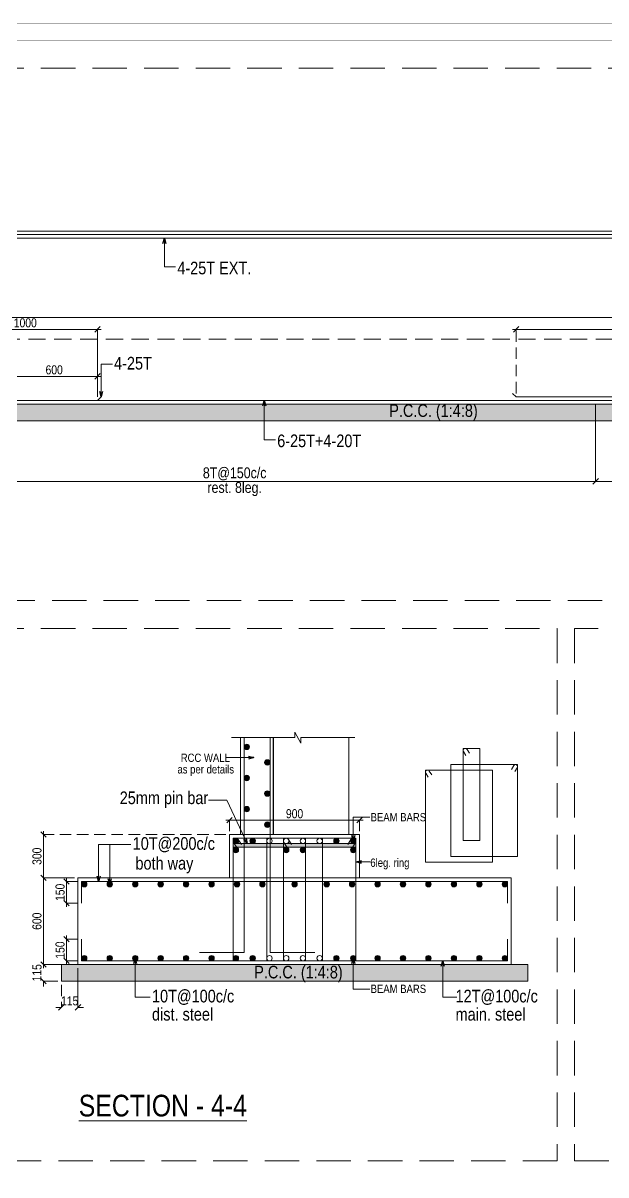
# Model space of a CAD drawing. Header units: millimetres. Extents: x 1112055 to 3390982, y -148532 to 766891.
# Drawn here: x 2368027 to 2384174, y 166506 to 198437 of the extents above; entities that cross this region are included whole.
import ezdxf

# ---------------------------------------------------------------- set-up
doc = ezdxf.new("R2010")
doc.units = ezdxf.units.MM
doc.header["$PDMODE"] = 35
doc.header["$PDSIZE"] = -25
doc.linetypes.add('Hidden', pattern=[9.525, 6.35, -3.175])
for name, color, linetype, lineweight in [('B FOOTING', 49, 'Continuous', 20), ('B HATCH', 250, 'Continuous', 0), ('B P.C.C', 251, 'Continuous', 0), ('B STEEL', 34, 'Continuous', 15), ('B STEEL TEXT', 7, 'Continuous', 15), ('B TITLE BLOCK', 250, 'Continuous', 0), ('B-COL NO', 7, 'Continuous', 5), ('B-ST DIM', 250, 'Continuous', 18)]:
    doc.layers.add(name, color=color, linetype=linetype, lineweight=lineweight)
doc.styles.add('ARIAL', font='arial.ttf')
doc.styles.add('Q1', font='g13f12d.shx', dxfattribs={"width": 0.8})
doc.styles.add('SWINC', font='swissc.ttf')
doc.styles.add('SWINS', font='swissc.ttf')
doc.dimstyles.new('BH-STD', dxfattribs={"dimscale": 0, "dimtxt": 230, "dimasz": 125, "dimexe": 0, "dimexo": 100, "dimgap": 50, "dimtad": 1, "dimdec": 0, "dimzin": 1, "dimdsep": 46, "dimtxsty": 'Q1', "dimblk": 'ARCHTICK', "dimcen": 1, "dimdle": 100, "dimclrd": 250, "dimclre": 250, "dimclrt": 256, "dimadec": 0, "dimazin": 0, "dimtfac": 1, "dimtdec": 0, "dimtix": 1, "dimtofl": 0, "dimtmove": 0, "dimatfit": 2, "dimfxl": 1, "dimtolj": 1, "dimtzin": 0, "dimlwd": 9, "dimlwe": 9, "dimarcsym": 0})
doc.dimstyles.new('BHOOMI', dxfattribs={"dimtxt": 230, "dimasz": 150, "dimexe": 10, "dimexo": 0, "dimgap": 25, "dimtad": 1, "dimdec": 0, "dimzin": 0, "dimdsep": 46, "dimtxsty": 'SWINC', "dimblk": 'OBLIQUE', "dimcen": 0.09, "dimclrd": 250, "dimclre": 250, "dimclrt": 256, "dimaunit": 1, "dimadec": 3, "dimazin": 0, "dimtfac": 1, "dimtdec": 0, "dimtofl": 0, "dimtmove": 1, "dimatfit": 3, "dimfxl": 100, "dimtolj": 1, "dimtzin": 0, "dimlwd": 9, "dimlwe": 5, "dimarcsym": 0})
doc.dimstyles.new('DIM 1', dxfattribs={"dimscale": 0, "dimtxt": 230, "dimasz": 150, "dimexe": 0.18, "dimexo": 0.0625, "dimgap": 0.5, "dimtad": 1, "dimdec": 0, "dimzin": 0, "dimdsep": 46, "dimtxsty": 'ARIAL', "dimblk": 'OBLIQUE', "dimcen": 6, "dimse1": 1, "dimse2": 1, "dimclrd": 256, "dimclrt": 256, "dimadec": 0, "dimazin": 2, "dimtfac": 0.75, "dimtdec": 0, "dimtix": 1, "dimtofl": 0, "dimtmove": 1, "dimatfit": 3, "dimldrblk": 'OPEN30', "dimfxl": 0.18, "dimfrac": 1, "dimtolj": 1, "dimtzin": 0, "dimlwd": -1, "dimarcsym": 0})

# ---------------------------------------------------------------- blocks, each defined once
blk = doc.blocks.new('_Oblique')
at = {"color": 0, "linetype": 'ByBlock', "lineweight": -2}
blk.add_line((-0.5, -0.5), (0.5, 0.5), dxfattribs=at)
blk = doc.blocks.new('_Open30')
at = {"color": 0, "linetype": 'ByBlock', "lineweight": -2}
for p, q in [((-1, 0.27), (0, 0)), ((0, 0), (-1, -0.27)), ((0, 0), (-1, 0))]:
    blk.add_line(p, q, dxfattribs=at)
blk = doc.blocks.new('*D767')
at = {"layer": 'B-ST DIM', "color": 7, "lineweight": 9, "ltscale": 50, "transparency": 16777216}
for p, q in [((2365989, 189946), (2370189, 189946)), ((2370089, 188072), (2370089, 189946))]:
    blk.add_line(p, q, dxfattribs=at)
at = {"layer": 'B-ST DIM', "color": 7, "linetype": 'Hidden', "lineweight": 9, "ltscale": 50, "transparency": 16777216}
blk.add_line((2366089, 188172), (2366089, 189946), dxfattribs=at)
at = {"layer": 'Defpoints', "color": 0, "ltscale": 50, "transparency": 16777216}
for p in [(2370089, 189946), (2366089, 188072), (2370089, 187972)]:
    blk.add_point(p, dxfattribs=at)
at = {"layer": 'B-ST DIM', "color": 7, "lineweight": 9, "ltscale": 50, "transparency": 16777216, "xscale": 150, "yscale": 150, "zscale": 150, "rotation": 180}
blk.add_blockref('_Oblique', (2366089, 189946), dxfattribs=at)
at = {"layer": 'B-ST DIM', "color": 7, "lineweight": 9, "ltscale": 50, "transparency": 16777216, "xscale": 150, "yscale": 150, "zscale": 150}
blk.add_blockref('_Oblique', (2370089, 189946), dxfattribs=at)
at = {"layer": 'B-ST DIM', "color": 7, "ltscale": 50, "transparency": 16777216, "insert": (2368089, 190125), "char_height": 250, "attachment_point": 5, "style": 'SWINC'}
blk.add_mtext('\\A1;1000', dxfattribs=at)
blk = doc.blocks.new('*D768')
at = {"layer": 'B-ST DIM', "color": 7, "lineweight": 9, "ltscale": 50, "transparency": 16777216}
for p, q in [((2367589, 188643), (2370189, 188643)), ((2370089, 188072), (2370089, 188643))]:
    blk.add_line(p, q, dxfattribs=at)
at = {"layer": 'B-ST DIM', "color": 7, "linetype": 'Hidden', "lineweight": 9, "ltscale": 50, "transparency": 16777216}
blk.add_line((2367689, 188072), (2367689, 188643), dxfattribs=at)
at = {"layer": 'Defpoints', "color": 0, "ltscale": 50, "transparency": 16777216}
for p in [(2370089, 188643), (2367689, 187972), (2370089, 187972)]:
    blk.add_point(p, dxfattribs=at)
at = {"layer": 'B-ST DIM', "color": 7, "lineweight": 9, "ltscale": 50, "transparency": 16777216, "xscale": 150, "yscale": 150, "zscale": 150, "rotation": 180}
blk.add_blockref('_Oblique', (2367689, 188643), dxfattribs=at)
at = {"layer": 'B-ST DIM', "color": 7, "lineweight": 9, "ltscale": 50, "transparency": 16777216, "xscale": 150, "yscale": 150, "zscale": 150}
blk.add_blockref('_Oblique', (2370089, 188643), dxfattribs=at)
at = {"layer": 'B-ST DIM', "color": 7, "ltscale": 50, "transparency": 16777216, "insert": (2368889, 188822), "char_height": 250, "attachment_point": 5, "style": 'SWINC'}
blk.add_mtext('\\A1;600', dxfattribs=at)
blk = doc.blocks.new('*D771')
at = {"layer": 'B-ST DIM', "color": 7, "lineweight": 9, "ltscale": 50, "transparency": 16777216}
for p, q in [((2388889, 192572), (2388889, 189946)), ((2381589, 189946), (2388989, 189946))]:
    blk.add_line(p, q, dxfattribs=at)
at = {"layer": 'B-ST DIM', "color": 7, "linetype": 'Hidden', "lineweight": 9, "ltscale": 50, "transparency": 16777216}
blk.add_line((2381689, 188172), (2381689, 189946), dxfattribs=at)
at = {"layer": 'Defpoints', "color": 0, "ltscale": 50, "transparency": 16777216}
for p in [(2388889, 192672), (2388889, 189946), (2381689, 188072)]:
    blk.add_point(p, dxfattribs=at)
at = {"layer": 'B-ST DIM', "color": 7, "lineweight": 9, "ltscale": 50, "transparency": 16777216, "xscale": 150, "yscale": 150, "zscale": 150, "rotation": 180}
blk.add_blockref('_Oblique', (2381689, 189946), dxfattribs=at)
at = {"layer": 'B-ST DIM', "color": 7, "lineweight": 9, "ltscale": 50, "transparency": 16777216, "xscale": 150, "yscale": 150, "zscale": 150}
blk.add_blockref('_Oblique', (2388889, 189946), dxfattribs=at)
at = {"layer": 'B-ST DIM', "color": 7, "ltscale": 50, "transparency": 16777216, "insert": (2385289, 190125), "char_height": 250, "attachment_point": 5, "style": 'SWINC'}
blk.add_mtext('\\A1;1800', dxfattribs=at)
blk = doc.blocks.new('*D777')
at = {"layer": 'B-ST DIM', "color": 250, "lineweight": 5, "ltscale": 50, "transparency": 16777216}
for p, q in [((2363889, 187872), (2363889, 185722)), ((2383889, 187872), (2383889, 185722))]:
    blk.add_line(p, q, dxfattribs=at)
at = {"layer": 'B-ST DIM', "color": 250, "lineweight": 9, "ltscale": 50, "transparency": 16777216}
blk.add_line((2363889, 185732), (2383889, 185732), dxfattribs=at)
at = {"layer": 'Defpoints', "color": 0, "ltscale": 50, "transparency": 16777216}
for p in [(2363889, 187872), (2383889, 187872), (2383889, 185732)]:
    blk.add_point(p, dxfattribs=at)
at = {"layer": 'B-ST DIM', "color": 250, "lineweight": 9, "ltscale": 50, "transparency": 16777216, "xscale": 150, "yscale": 150, "zscale": 150, "rotation": 180}
blk.add_blockref('_Oblique', (2363889, 185732), dxfattribs=at)
at = {"layer": 'B-ST DIM', "color": 250, "lineweight": 9, "ltscale": 50, "transparency": 16777216, "xscale": 150, "yscale": 150, "zscale": 150}
blk.add_blockref('_Oblique', (2383889, 185732), dxfattribs=at)
at = {"layer": 'B-ST DIM', "color": 7, "ltscale": 50, "transparency": 16777216, "char_height": 300, "attachment_point": 5, "style": 'SWINC'}
for s, insert in [('\\A1;8T@150c/c', (2373889, 185939)), ('\\A1;rest. 8leg.', (2373889, 185518))]:
    blk.add_mtext(s, dxfattribs=dict(at, insert=insert))
blk = doc.blocks.new('*D779')
at = {"layer": 'B-ST DIM', "color": 250, "lineweight": 5, "ltscale": 50, "transparency": 16777216}
for p, q in [((2383889, 187872), (2383889, 185722)), ((2388889, 187872), (2388889, 185722))]:
    blk.add_line(p, q, dxfattribs=at)
at = {"layer": 'B-ST DIM', "color": 250, "lineweight": 9, "ltscale": 50, "transparency": 16777216}
blk.add_line((2388889, 185732), (2383889, 185732), dxfattribs=at)
at = {"layer": 'Defpoints', "color": 0, "ltscale": 50, "transparency": 16777216}
for p in [(2383889, 187872), (2388889, 187872), (2383889, 185732)]:
    blk.add_point(p, dxfattribs=at)
at = {"layer": 'B-ST DIM', "color": 250, "lineweight": 9, "ltscale": 50, "transparency": 16777216, "xscale": 150, "yscale": 150, "zscale": 150, "rotation": 180}
blk.add_blockref('_Oblique', (2383889, 185732), dxfattribs=at)
at = {"layer": 'B-ST DIM', "color": 250, "lineweight": 9, "ltscale": 50, "transparency": 16777216, "xscale": 150, "yscale": 150, "zscale": 150}
blk.add_blockref('_Oblique', (2388889, 185732), dxfattribs=at)
at = {"layer": 'B-ST DIM', "color": 7, "ltscale": 50, "transparency": 16777216, "char_height": 300, "attachment_point": 5, "style": 'SWINC'}
for s, insert in [('\\A1;10T@125c/c', (2386389, 185939)), ('\\A1;20no. 8leg.', (2386389, 185518))]:
    blk.add_mtext(s, dxfattribs=dict(at, insert=insert))
blk = doc.blocks.new('*D808')
at = {"layer": 'B-ST DIM', "color": 7, "lineweight": 9, "ltscale": 50, "transparency": 16777216}
for p, q in [((2369231, 173140), (2369231, 172340)), ((2369548, 172440), (2369231, 172440))]:
    blk.add_line(p, q, dxfattribs=at)
at = {"layer": 'B-ST DIM', "color": 7, "linetype": 'Hidden', "lineweight": 9, "ltscale": 50, "transparency": 16777216}
blk.add_line((2369548, 173040), (2369231, 173040), dxfattribs=at)
at = {"layer": 'Defpoints', "color": 0, "ltscale": 50, "transparency": 16777216}
for p in [(2369648, 173040), (2369231, 172440), (2369648, 172440)]:
    blk.add_point(p, dxfattribs=at)
at = {"layer": 'B-ST DIM', "color": 7, "lineweight": 9, "ltscale": 50, "transparency": 16777216, "xscale": 150, "yscale": 150, "zscale": 150}
for p, rotation in [((2369231, 173040), 90), ((2369231, 172440), 270)]:
    blk.add_blockref('_Oblique', p, dxfattribs=dict(at, rotation=rotation))
at = {"layer": 'B-ST DIM', "color": 7, "ltscale": 50, "transparency": 16777216, "insert": (2369053, 172740), "char_height": 250, "attachment_point": 5, "rotation": 90, "style": 'SWINC'}
blk.add_mtext('\\A1;150', dxfattribs=at)
blk = doc.blocks.new('*D805')
at = {"layer": 'B-ST DIM', "color": 7, "lineweight": 9, "ltscale": 50, "transparency": 16777216}
for p, q in [((2369548, 172240), (2369548, 171152)), ((2369088, 171152), (2368938, 171152)), ((2369548, 171152), (2369698, 171152))]:
    blk.add_line(p, q, dxfattribs=at)
at = {"layer": 'B-ST DIM', "color": 7, "linetype": 'Hidden', "lineweight": 9, "ltscale": 50, "transparency": 16777216}
blk.add_line((2369088, 171780), (2369088, 171152), dxfattribs=at)
at = {"layer": 'Defpoints', "color": 0, "ltscale": 50, "transparency": 16777216}
for p in [(2369548, 172340), (2369088, 171880), (2369548, 171152)]:
    blk.add_point(p, dxfattribs=at)
at = {"layer": 'B-ST DIM', "color": 7, "lineweight": 9, "ltscale": 50, "transparency": 16777216, "xscale": 150, "yscale": 150, "zscale": 150}
blk.add_blockref('_Oblique', (2369088, 171152), dxfattribs=at)
at = {"layer": 'B-ST DIM', "color": 7, "lineweight": 9, "ltscale": 50, "transparency": 16777216, "xscale": 150, "yscale": 150, "zscale": 150, "rotation": 180}
blk.add_blockref('_Oblique', (2369548, 171152), dxfattribs=at)
at = {"layer": 'B-ST DIM', "color": 7, "ltscale": 50, "transparency": 16777216, "insert": (2369318, 171330), "char_height": 250, "attachment_point": 5, "style": 'SWINC'}
blk.add_mtext('\\A1;115', dxfattribs=at)
blk = doc.blocks.new('*D806')
at = {"layer": 'B-ST DIM', "color": 7, "lineweight": 9, "ltscale": 50, "transparency": 16777216}
for p, q in [((2368591, 172340), (2368591, 172490)), ((2368988, 171880), (2368591, 171880)), ((2368591, 171880), (2368591, 171730))]:
    blk.add_line(p, q, dxfattribs=at)
at = {"layer": 'B-ST DIM', "color": 7, "linetype": 'Hidden', "lineweight": 9, "ltscale": 50, "transparency": 16777216}
blk.add_line((2368988, 172340), (2368591, 172340), dxfattribs=at)
at = {"layer": 'Defpoints', "color": 0, "ltscale": 50, "transparency": 16777216}
for p in [(2369088, 172340), (2368591, 171880), (2369088, 171880)]:
    blk.add_point(p, dxfattribs=at)
at = {"layer": 'B-ST DIM', "color": 7, "lineweight": 9, "ltscale": 50, "transparency": 16777216, "xscale": 150, "yscale": 150, "zscale": 150}
for p, rotation in [((2368591, 172340), 270), ((2368591, 171880), 90)]:
    blk.add_blockref('_Oblique', p, dxfattribs=dict(at, rotation=rotation))
at = {"layer": 'B-ST DIM', "color": 7, "ltscale": 50, "transparency": 16777216, "insert": (2368413, 172110), "char_height": 250, "attachment_point": 5, "rotation": 90, "style": 'SWINC'}
blk.add_mtext('\\A1;115', dxfattribs=at)
blk = doc.blocks.new('*D807')
at = {"layer": 'B-ST DIM', "color": 7, "lineweight": 9, "ltscale": 50, "transparency": 16777216}
for p, q in [((2368591, 174840), (2368591, 172240)), ((2369448, 172340), (2368591, 172340))]:
    blk.add_line(p, q, dxfattribs=at)
at = {"layer": 'B-ST DIM', "color": 7, "linetype": 'Hidden', "lineweight": 9, "ltscale": 50, "transparency": 16777216}
blk.add_line((2369448, 174740), (2368591, 174740), dxfattribs=at)
at = {"layer": 'Defpoints', "color": 0, "ltscale": 50, "transparency": 16777216}
for p in [(2369548, 174740), (2368591, 172340), (2369548, 172340)]:
    blk.add_point(p, dxfattribs=at)
at = {"layer": 'B-ST DIM', "color": 7, "lineweight": 9, "ltscale": 50, "transparency": 16777216, "xscale": 150, "yscale": 150, "zscale": 150}
for p, rotation in [((2368591, 174740), 90), ((2368591, 172340), 270)]:
    blk.add_blockref('_Oblique', p, dxfattribs=dict(at, rotation=rotation))
at = {"layer": 'B-ST DIM', "color": 7, "ltscale": 50, "transparency": 16777216, "insert": (2368413, 173540), "char_height": 250, "attachment_point": 5, "rotation": 90, "style": 'SWINC'}
blk.add_mtext('\\A1;600', dxfattribs=at)
blk = doc.blocks.new('*D809')
at = {"layer": 'B-ST DIM', "color": 7, "lineweight": 9, "ltscale": 50, "transparency": 16777216}
for p, q in [((2368591, 176040), (2368591, 174640)), ((2369448, 174740), (2368591, 174740))]:
    blk.add_line(p, q, dxfattribs=at)
at = {"layer": 'B-ST DIM', "color": 7, "linetype": 'Hidden', "lineweight": 9, "ltscale": 50, "transparency": 16777216}
blk.add_line((2373648, 175940), (2368591, 175940), dxfattribs=at)
at = {"layer": 'Defpoints', "color": 0, "ltscale": 50, "transparency": 16777216}
for p in [(2373748, 175940), (2368591, 174740), (2369548, 174740)]:
    blk.add_point(p, dxfattribs=at)
at = {"layer": 'B-ST DIM', "color": 7, "lineweight": 9, "ltscale": 50, "transparency": 16777216, "xscale": 150, "yscale": 150, "zscale": 150}
for p, rotation in [((2368591, 175940), 90), ((2368591, 174740), 270)]:
    blk.add_blockref('_Oblique', p, dxfattribs=dict(at, rotation=rotation))
at = {"layer": 'B-ST DIM', "color": 7, "ltscale": 50, "transparency": 16777216, "insert": (2368413, 175340), "char_height": 250, "attachment_point": 5, "rotation": 90, "style": 'SWINC'}
blk.add_mtext('\\A1;300', dxfattribs=at)
blk = doc.blocks.new('*D810')
at = {"layer": 'B-ST DIM', "color": 7, "lineweight": 9, "ltscale": 50, "transparency": 16777216}
for p, q in [((2369231, 173940), (2369231, 174740)), ((2369548, 174640), (2369231, 174640))]:
    blk.add_line(p, q, dxfattribs=at)
at = {"layer": 'B-ST DIM', "color": 7, "linetype": 'Hidden', "lineweight": 9, "ltscale": 50, "transparency": 16777216}
blk.add_line((2369548, 174040), (2369231, 174040), dxfattribs=at)
at = {"layer": 'Defpoints', "color": 0, "ltscale": 50, "transparency": 16777216}
for p in [(2369231, 174640), (2369648, 174640), (2369648, 174040)]:
    blk.add_point(p, dxfattribs=at)
at = {"layer": 'B-ST DIM', "color": 7, "lineweight": 9, "ltscale": 50, "transparency": 16777216, "xscale": 150, "yscale": 150, "zscale": 150}
for p, rotation in [((2369231, 174640), 90), ((2369231, 174040), 270)]:
    blk.add_blockref('_Oblique', p, dxfattribs=dict(at, rotation=rotation))
at = {"layer": 'B-ST DIM', "color": 7, "ltscale": 50, "transparency": 16777216, "insert": (2369053, 174340), "char_height": 250, "attachment_point": 5, "rotation": 90, "style": 'SWINC'}
blk.add_mtext('\\A1;150', dxfattribs=at)
blk = doc.blocks.new('*D814')
at = {"layer": 'B-ST DIM', "color": 7, "lineweight": 9, "ltscale": 50, "transparency": 16777216}
for p, q in [((2377448, 176340), (2373648, 176340)), ((2373748, 176040), (2373748, 176340))]:
    blk.add_line(p, q, dxfattribs=at)
at = {"layer": 'B-ST DIM', "color": 7, "linetype": 'Hidden', "lineweight": 9, "ltscale": 50, "transparency": 16777216}
blk.add_line((2377348, 176040), (2377348, 176340), dxfattribs=at)
at = {"layer": 'Defpoints', "color": 0, "ltscale": 50, "transparency": 16777216}
for p in [(2373748, 176340), (2373748, 175940), (2377348, 175940)]:
    blk.add_point(p, dxfattribs=at)
at = {"layer": 'B-ST DIM', "color": 7, "lineweight": 9, "ltscale": 50, "transparency": 16777216, "xscale": 150, "yscale": 150, "zscale": 150, "rotation": 180}
blk.add_blockref('_Oblique', (2373748, 176340), dxfattribs=at)
at = {"layer": 'B-ST DIM', "color": 7, "lineweight": 9, "ltscale": 50, "transparency": 16777216, "xscale": 150, "yscale": 150, "zscale": 150}
blk.add_blockref('_Oblique', (2377348, 176340), dxfattribs=at)
at = {"layer": 'B-ST DIM', "color": 7, "ltscale": 50, "transparency": 16777216, "insert": (2375548, 176518), "char_height": 250, "attachment_point": 5, "style": 'SWINC'}
blk.add_mtext('\\A1;900', dxfattribs=at)

msp = doc.modelspace()

# ---------------------------------------------------------------- hatches: boundary and pattern name
at = {"layer": 'B HATCH', "lineweight": 0}
h = msp.add_hatch(dxfattribs=at)
h.set_pattern_fill('AR-CONC', color=250, scale=3, style=0)
h.set_pattern_definition([(50, (804158.6, -332174.44), (546.55401, -47.81726), [57.15, -628.65]), (355, (804158.6, -332174.44), (-105.73026, 573.17054), [45.72, -502.92175]), (100.451445, (804204.16, -332178.43), (440.82374, 525.35326), [48.57003, -534.27073]), (46.1842, (804158.6, -332022.04), (813.23712, -126.12698), [85.725, -942.975]), (96.63556, (804226.4, -332032.55), (712.2124, 742.27837), [72.85507, -801.40682]), (351.18415, (804158.6, -332022), (712.2124, 742.27837), [68.5799, -754.3792]), (21, (804234.8, -332060.14), (454.84317, -306.7956), [57.15, -628.65]), (326, (804234.8, -332060.14), (185.40609, 552.5639), [45.72, -502.92]), (71.451445, (804272.7, -332085.7), (640.24926, 245.7683), [48.57003, -534.26981]), (37.5, (804158.61, -332174.44), (9.26581, 253.665117), [0, -496.824, 0, -510.54, 0, -504.825]), (7.5, (804158.6, -332174.44), (200.458988, 300.541724), [0, -291.084, 0, -485.394, 0, -192.405]), (327.5, (803988.69, -332174.44), (406.771786, -17.186232), [0, -190.5, 0, -594.36, 0, -788.67]), (317.5, (803912.5, -332174.44), (444.387544, 76.27947), [0, -247.65, 0, -394.716, 0, -560.07])])
h.paths.add_polyline_path([(2431549.6, 187411.9), (2431549.6, 187871.9), (2318629.5, 187871.9), (2318629.5, 187411.9)])
h = msp.add_hatch(dxfattribs=at)
h.set_pattern_fill('AR-CONC', color=250, scale=3, style=0)
h.set_pattern_definition([(50, (800417, -347706.66), (546.55401, -47.81726), [57.15, -628.65]), (355, (800417, -347706.66), (-105.73026, 573.17054), [45.72, -502.92175]), (100.451445, (800462.53, -347710.65), (440.82374, 525.35326), [48.57003, -534.27073]), (46.1842, (800417, -347554.26), (813.23712, -126.12698), [85.725, -942.975]), (96.63556, (800484.75, -347564.8), (712.2124, 742.27837), [72.85507, -801.40682]), (351.18415, (800417, -347554.3), (712.2124, 742.27837), [68.5799, -754.3792]), (21, (800493.2, -347592.36), (454.84317, -306.7956), [57.15, -628.65]), (326, (800493.2, -347592.36), (185.40609, 552.5639), [45.72, -502.92]), (71.451445, (800531.1, -347617.93), (640.24926, 245.7683), [48.57003, -534.26981]), (37.5, (800416.98, -347706.66), (9.26581, 253.665117), [0, -496.824, 0, -510.54, 0, -504.825]), (7.5, (800416.98, -347706.66), (200.458988, 300.541724), [0, -291.084, 0, -485.394, 0, -192.405]), (327.5, (800247.05, -347706.66), (406.771786, -17.186232), [0, -190.5, 0, -594.36, 0, -788.67]), (317.5, (800170.85, -347706.66), (444.387544, 76.27947), [0, -247.65, 0, -394.716, 0, -560.07])])
h.paths.add_polyline_path([(2369087.9, 172339.7), (2369087.9, 171879.7), (2382007.9, 171879.7), (2382007.9, 172339.7)])
at = {"layer": 'B STEEL'}
h = msp.add_hatch(color=256, dxfattribs=at)
h.dxf.hatch_style = 1
edge = h.paths.add_edge_path()
edge.add_arc((2374222.9, 178373.1), 75, 0, 360)
h = msp.add_hatch(color=256, dxfattribs=at)
h.dxf.hatch_style = 1
edge = h.paths.add_edge_path()
edge.add_arc((2374792.9, 177941.6), 75, 0, 360)
h = msp.add_hatch(color=256, dxfattribs=at)
h.dxf.hatch_style = 1
edge = h.paths.add_edge_path()
edge.add_arc((2374222.9, 177510.1), 75, 0, 360)
h = msp.add_hatch(color=256, dxfattribs=at)
h.dxf.hatch_style = 1
edge = h.paths.add_edge_path()
edge.add_arc((2374792.9, 177078.6), 75, 0, 360)
h = msp.add_hatch(color=256, dxfattribs=at)
h.dxf.hatch_style = 1
edge = h.paths.add_edge_path()
edge.add_arc((2374222.9, 176647.1), 75, 0, 360)
h = msp.add_hatch(color=256, dxfattribs=at)
h.dxf.hatch_style = 1
edge = h.paths.add_edge_path()
edge.add_arc((2374792.9, 176215.6), 75, 0, 360)
h = msp.add_hatch(color=256, dxfattribs=at)
h.dxf.hatch_style = 1
edge = h.paths.add_edge_path()
edge.add_arc((2373922.9, 175764.7), 75, 0, 360)
at = {"layer": 'B STEEL', "lineweight": 0}
h = msp.add_hatch(color=250, dxfattribs=at)
h.dxf.hatch_style = 1
h.paths.add_polyline_path([(2373847.9, 175689.7), (2377247.9, 175689.7), (2377247.9, 175589.7), (2373847.9, 175589.7)])
at = {"layer": 'B STEEL'}
h = msp.add_hatch(color=256, dxfattribs=at)
h.dxf.hatch_style = 1
edge = h.paths.add_edge_path()
edge.add_arc((2374387.2, 175764.7), 75, 0, 360)
h = msp.add_hatch(color=256, dxfattribs=at)
h.dxf.hatch_style = 1
edge = h.paths.add_edge_path()
edge.add_arc((2376708.6, 175764.7), 75, 0, 360)
h = msp.add_hatch(color=256, dxfattribs=at)
h.dxf.hatch_style = 1
edge = h.paths.add_edge_path()
edge.add_arc((2377172.9, 175764.7), 75, 0, 360)
h = msp.add_hatch(color=256, dxfattribs=at)
h.dxf.hatch_style = 1
edge = h.paths.add_edge_path()
edge.add_arc((2373922.9, 175514.7), 75, 0, 360)
h = msp.add_hatch(color=256, dxfattribs=at)
h.dxf.hatch_style = 1
edge = h.paths.add_edge_path()
edge.add_arc((2375315.8, 175514.7), 75, 0, 360)
h = msp.add_hatch(color=256, dxfattribs=at)
h.dxf.hatch_style = 1
edge = h.paths.add_edge_path()
edge.add_arc((2375780.1, 175514.7), 75, 0, 360)
h = msp.add_hatch(color=256, dxfattribs=at)
h.dxf.hatch_style = 1
edge = h.paths.add_edge_path()
edge.add_arc((2377172.9, 175514.7), 75, 0, 360)
h = msp.add_hatch(color=256, dxfattribs=at)
h.dxf.hatch_style = 1
edge = h.paths.add_edge_path()
edge.add_arc((2369722.9, 174564.7), 75, 0, 360)
h = msp.add_hatch(color=256, dxfattribs=at)
h.dxf.hatch_style = 1
edge = h.paths.add_edge_path()
edge.add_arc((2370428, 174564.7), 75, 0, 360)
h = msp.add_hatch(color=256, dxfattribs=at)
h.dxf.hatch_style = 1
edge = h.paths.add_edge_path()
edge.add_arc((2371133.1, 174564.7), 75, 0, 360)
h = msp.add_hatch(color=256, dxfattribs=at)
h.dxf.hatch_style = 1
edge = h.paths.add_edge_path()
edge.add_arc((2371838.2, 174564.7), 75, 0, 360)
h = msp.add_hatch(color=256, dxfattribs=at)
h.dxf.hatch_style = 1
edge = h.paths.add_edge_path()
edge.add_arc((2372543.3, 174564.7), 75, 0, 360)
h = msp.add_hatch(color=256, dxfattribs=at)
h.dxf.hatch_style = 1
edge = h.paths.add_edge_path()
edge.add_arc((2373248.4, 174564.7), 75, 0, 360)
h = msp.add_hatch(color=256, dxfattribs=at)
h.dxf.hatch_style = 1
edge = h.paths.add_edge_path()
edge.add_arc((2373953.5, 174564.7), 75, 0, 360)
h = msp.add_hatch(color=256, dxfattribs=at)
h.dxf.hatch_style = 1
edge = h.paths.add_edge_path()
edge.add_arc((2374658.6, 174564.7), 75, 0, 360)
h = msp.add_hatch(color=256, dxfattribs=at)
h.dxf.hatch_style = 1
edge = h.paths.add_edge_path()
edge.add_arc((2375547.9, 174564.7), 75, 0, 360)
h = msp.add_hatch(color=256, dxfattribs=at)
h.dxf.hatch_style = 1
edge = h.paths.add_edge_path()
edge.add_arc((2376437.2, 174564.7), 75, 0, 360)
h = msp.add_hatch(color=256, dxfattribs=at)
h.dxf.hatch_style = 1
edge = h.paths.add_edge_path()
edge.add_arc((2377142.3, 174564.7), 75, 0, 360)
h = msp.add_hatch(color=256, dxfattribs=at)
h.dxf.hatch_style = 1
edge = h.paths.add_edge_path()
edge.add_arc((2377847.4, 174564.7), 75, 0, 360)
h = msp.add_hatch(color=256, dxfattribs=at)
h.dxf.hatch_style = 1
edge = h.paths.add_edge_path()
edge.add_arc((2378552.5, 174564.7), 75, 0, 360)
h = msp.add_hatch(color=256, dxfattribs=at)
h.dxf.hatch_style = 1
edge = h.paths.add_edge_path()
edge.add_arc((2379257.6, 174564.7), 75, 0, 360)
h = msp.add_hatch(color=256, dxfattribs=at)
h.dxf.hatch_style = 1
edge = h.paths.add_edge_path()
edge.add_arc((2379962.7, 174564.7), 75, 0, 360)
h = msp.add_hatch(color=256, dxfattribs=at)
h.dxf.hatch_style = 1
edge = h.paths.add_edge_path()
edge.add_arc((2380667.8, 174564.7), 75, 0, 360)
h = msp.add_hatch(color=256, dxfattribs=at)
h.dxf.hatch_style = 1
edge = h.paths.add_edge_path()
edge.add_arc((2381372.9, 174564.7), 75, 0, 360)
h = msp.add_hatch(color=256, dxfattribs=at)
h.dxf.hatch_style = 1
edge = h.paths.add_edge_path()
edge.add_arc((2369722.9, 172514.7), 75, 0, 360)
h = msp.add_hatch(color=256, dxfattribs=at)
h.dxf.hatch_style = 1
edge = h.paths.add_edge_path()
edge.add_arc((2370428, 172514.7), 75, 0, 360)
h = msp.add_hatch(color=256, dxfattribs=at)
h.dxf.hatch_style = 1
edge = h.paths.add_edge_path()
edge.add_arc((2371133.1, 172514.7), 75, 0, 360)
h = msp.add_hatch(color=256, dxfattribs=at)
h.dxf.hatch_style = 1
edge = h.paths.add_edge_path()
edge.add_arc((2371838.2, 172514.7), 75, 0, 360)
h = msp.add_hatch(color=256, dxfattribs=at)
h.dxf.hatch_style = 1
edge = h.paths.add_edge_path()
edge.add_arc((2372543.3, 172514.7), 75, 0, 360)
h = msp.add_hatch(color=256, dxfattribs=at)
h.dxf.hatch_style = 1
edge = h.paths.add_edge_path()
edge.add_arc((2373248.4, 172514.7), 75, 0, 360)
h = msp.add_hatch(color=256, dxfattribs=at)
h.dxf.hatch_style = 1
edge = h.paths.add_edge_path()
edge.add_arc((2373922.9, 172514.7), 75, 0, 360)
h = msp.add_hatch(color=256, dxfattribs=at)
h.dxf.hatch_style = 1
edge = h.paths.add_edge_path()
edge.add_arc((2374387.2, 172514.7), 75, 0, 360)
h = msp.add_hatch(color=256, dxfattribs=at)
h.dxf.hatch_style = 1
edge = h.paths.add_edge_path()
edge.add_arc((2376708.6, 172514.7), 75, 0, 360)
h = msp.add_hatch(color=256, dxfattribs=at)
h.dxf.hatch_style = 1
edge = h.paths.add_edge_path()
edge.add_arc((2377172.9, 172514.7), 75, 0, 360)
h = msp.add_hatch(color=256, dxfattribs=at)
h.dxf.hatch_style = 1
edge = h.paths.add_edge_path()
edge.add_arc((2377847.4, 172514.7), 75, 0, 360)
h = msp.add_hatch(color=256, dxfattribs=at)
h.dxf.hatch_style = 1
edge = h.paths.add_edge_path()
edge.add_arc((2378552.5, 172514.7), 75, 0, 360)
h = msp.add_hatch(color=256, dxfattribs=at)
h.dxf.hatch_style = 1
edge = h.paths.add_edge_path()
edge.add_arc((2379257.6, 172514.7), 75, 0, 360)
h = msp.add_hatch(color=256, dxfattribs=at)
h.dxf.hatch_style = 1
edge = h.paths.add_edge_path()
edge.add_arc((2379962.7, 172514.7), 75, 0, 360)
h = msp.add_hatch(color=256, dxfattribs=at)
h.dxf.hatch_style = 1
edge = h.paths.add_edge_path()
edge.add_arc((2380667.8, 172514.7), 75, 0, 360)
h = msp.add_hatch(color=256, dxfattribs=at)
h.dxf.hatch_style = 1
edge = h.paths.add_edge_path()
edge.add_arc((2381372.9, 172514.7), 75, 0, 360)

# ---------------------------------------------------------------- linework, layer by layer
at = {"color": 1}
msp.add_line((2374967.9, 175939.7), (2374967.9, 178631.6), dxfattribs=at)
at = {"layer": 'B FOOTING'}
for p, q in [((2319089.5, 192671.9), (2431089.6, 192671.9)), ((2373747.9, 174739.7), (2373747.9, 175939.7)), ((2373747.9, 175939.7), (2377347.9, 175939.7)), ((2377347.9, 174739.7), (2377347.9, 175939.7)), ((2369547.9, 172339.7), (2369547.9, 174739.7)), ((2369547.9, 174739.7), (2381547.9, 174739.7)), ((2381547.9, 172339.7), (2381547.9, 174739.7))]:
    msp.add_line(p, q, dxfattribs=at)
at = {"layer": 'B FOOTING', "color": 1, "lineweight": 13, "ltscale": 10}
for p, q in [((2374047.9, 175939.7), (2374047.9, 178631.6)), ((2377047.9, 175939.7), (2377047.9, 178631.6))]:
    msp.add_line(p, q, dxfattribs=at)
at = {"layer": 'B FOOTING'}
for points in [[(2318629.5, 187871.9), (2431549.6, 187871.9), (2431549.6, 187411.9), (2318629.5, 187411.9)], [(2369087.9, 172339.7), (2382007.9, 172339.7), (2382007.9, 171879.7), (2369087.9, 171879.7)]]:
    msp.add_lwpolyline(points, close=True, dxfattribs=at)
at = {"layer": 'B FOOTING', "color": 1, "lineweight": 13, "ltscale": 10}
msp.add_lwpolyline([(2377219.7, 178631.6), (2375721.9, 178631.6), (2375721.9, 178473.2), (2375556.6, 178782.6), (2375556.6, 178631.6), (2373798.3, 178631.6)], dxfattribs=at)
at = {"layer": 'B P.C.C', "color": 250, "linetype": 'Hidden', "lineweight": 0, "ltscale": 150}
for points in [[(2317088.7, 197181.9), (2448364.5, 197181.9), (2448364.5, 182426.9), (2317088.7, 182426.9)], [(2317088.7, 181649.7), (2382820.1, 181649.7), (2382820.1, 166894.7), (2317088.7, 166894.7)], [(2451112.3, 181649.7), (2383305.4, 181649.7), (2383305.4, 166894.7), (2451112.3, 166894.7)]]:
    msp.add_lwpolyline(points, close=True, dxfattribs=at)
at = {"layer": 'B P.C.C', "color": 250, "linetype": 'Hidden', "lineweight": 0, "ltscale": 75}
msp.add_lwpolyline([(2358889.5, 192671.9), (2358889.5, 189671.9), (2388889.4, 189671.9), (2388889.4, 192671.9)], dxfattribs=at)
at = {"layer": 'B STEEL'}
for p, q in [((2385289.4, 192471.9), (2362489.5, 192471.9)), ((2319089.5, 190271.9), (2431089.6, 190271.9)), ((2370089.5, 187971.9), (2370189.5, 188071.9)), ((2381589.4, 188171.9), (2381689.4, 188071.9)), ((2381689.4, 188071.9), (2398489.4, 188071.9))]:
    msp.add_line(p, q, dxfattribs=at)
for points in [[(2319189.5, 191771.9), (2319189.5, 192571.9), (2430989.6, 192571.9), (2430989.6, 191771.9)], [(2319189.5, 188771.9), (2319189.5, 187971.9), (2430989.6, 187971.9), (2430989.6, 188771.9)], [(2369647.9, 174039.7), (2369647.9, 174639.7), (2381447.9, 174639.7), (2381447.9, 174039.7)], [(2369647.9, 173039.7), (2369647.9, 172439.7), (2381447.9, 172439.7), (2381447.9, 173039.7)]]:
    msp.add_lwpolyline(points, dxfattribs=at)
at = {"layer": 'B STEEL', "color": 3}
for points in [[(2372910.8, 172671.4), (2374147.9, 172671.4), (2374147.9, 178631.6)], [(2374867.9, 178631.6), (2374867.9, 172671.4), (2376105.1, 172671.4)]]:
    msp.add_lwpolyline(points, dxfattribs=at)
at = {"layer": 'B STEEL'}
for points in [[(2380221, 178327.9), (2380681.8, 178327.9), (2380681.8, 175777.9), (2380221, 175777.9)], [(2381726.4, 177879.2), (2379872.8, 177879.2), (2379872.8, 175329.2), (2381726.4, 175329.2)], [(2379176.4, 177728), (2381030, 177728), (2381030, 175178), (2379176.4, 175178)], [(2373847.9, 175839.7), (2376319.4, 175839.7), (2376319.4, 172439.7), (2373847.9, 172439.7)], [(2377247.9, 175839.7), (2374776.5, 175839.7), (2374776.5, 172439.7), (2377247.9, 172439.7)], [(2375240.8, 175839.7), (2375855.1, 175839.7), (2375855.1, 172439.7), (2375240.8, 172439.7)]]:
    msp.add_lwpolyline(points, close=True, dxfattribs=at)
at = {"layer": 'B STEEL', "color": 34, "lineweight": 9, "ltscale": 0.5}
for points in [[(2380295.1, 178135.5), (2380229.4, 178242.2, -1), (2380325.2, 178301.2), (2380390.9, 178194.4)], [(2381652.4, 177686.8), (2381718.1, 177793.5, 1), (2381622.3, 177852.5), (2381556.6, 177745.7)], [(2379250.4, 177535.5), (2379184.8, 177642.3, -1), (2379280.6, 177701.2), (2379346.3, 177594.5)], [(2373946.6, 175583), (2373859.1, 175725.4, -1), (2373986.8, 175804), (2374074.4, 175661.7)], [(2375339.5, 175583), (2375251.9, 175725.4, -1), (2375379.7, 175804), (2375467.2, 175661.7)], [(2377149.2, 175583), (2377236.8, 175725.4, 1), (2377109.1, 175804), (2377021.5, 175661.7)]]:
    msp.add_lwpolyline(points, format="xyb", dxfattribs=at)
at = {"layer": 'B STEEL', "color": 250, "lineweight": 0}
msp.add_lwpolyline([(2373847.9, 175689.7), (2377247.9, 175689.7), (2377247.9, 175589.7), (2373847.9, 175589.7)], close=True, dxfattribs=at)
at = {"layer": 'B STEEL'}
for centre in [(2374222.9, 178373.1), (2374792.9, 177941.6), (2374222.9, 177510.1), (2374792.9, 177078.6), (2374222.9, 176647.1), (2374792.9, 176215.6), (2373922.9, 175764.7), (2374387.2, 175764.7), (2374851.5, 175764.7), (2375315.8, 175764.7), (2375780.1, 175764.7), (2376244.4, 175764.7), (2376708.6, 175764.7), (2377172.9, 175764.7), (2373922.9, 175514.7), (2375315.8, 175514.7), (2375780.1, 175514.7), (2377172.9, 175514.7), (2369722.9, 174564.7), (2370428, 174564.7), (2371133.1, 174564.7), (2371838.2, 174564.7), (2372543.3, 174564.7), (2373248.4, 174564.7), (2373953.5, 174564.7), (2374658.6, 174564.7), (2375547.9, 174564.7), (2376437.2, 174564.7), (2377142.3, 174564.7), (2377847.4, 174564.7), (2378552.5, 174564.7), (2379257.6, 174564.7), (2379962.7, 174564.7), (2380667.8, 174564.7), (2381372.9, 174564.7), (2369722.9, 172514.7), (2370428, 172514.7), (2371133.1, 172514.7), (2371838.2, 172514.7), (2372543.3, 172514.7), (2373248.4, 172514.7), (2373922.9, 172514.7), (2374387.2, 172514.7), (2374851.5, 172514.7), (2375315.8, 172514.7), (2375780.1, 172514.7), (2376244.4, 172514.7), (2376708.6, 172514.7), (2377172.9, 172514.7), (2377847.4, 172514.7), (2378552.5, 172514.7), (2379257.6, 172514.7), (2379962.7, 172514.7), (2380667.8, 172514.7), (2381372.9, 172514.7)]:
    msp.add_circle(centre, 75, dxfattribs=at)
at = {"layer": 'B TITLE BLOCK', "color": 1, "const_width": 10.8}
msp.add_lwpolyline([(2464580.5, 198431.1), (2464580.5, 132284.8), (2315983.6, 132284.8), (2315983.6, 198431.1)], close=True, dxfattribs=at)
at = {"layer": 'B TITLE BLOCK', "color": 250, "lineweight": 0, "const_width": 10.8}
msp.add_lwpolyline([(2464099.8, 197950.5), (2464099.8, 132765.4), (2316464.3, 132765.4), (2316464.3, 197950.5)], close=True, dxfattribs=at)

# ---------------------------------------------------------------- texts
at = {"layer": 'B STEEL TEXT', "lineweight": 9, "style": 'SWINC'}
for s, p in [('4-25T EXT.', (2372299.5, 191471)), ('4-25T', (2370547.8, 188832.4)), ('P.C.C. (1:4:8)', (2378171.8, 187519.3)), ('6-25T+4-20T', (2375066.6, 186680.3)), ('25mm pin bar', (2370704.7, 176786)), ('10T@200c/c', (2371064.2, 175519.5)), ('both way', (2371140.2, 174971.7)), ('P.C.C. (1:4:8)', (2374430.2, 171955)), ('10T@100c/c', (2371598.6, 171289.4)), ('12T@100c/c', (2380008.2, 171289.4)), ('dist. steel', (2371598.6, 170786)), ('main. steel', (2380008.2, 170786))]:
    msp.add_text(s, height=350, dxfattribs=at).set_placement(p)
at = {"layer": 'B STEEL TEXT', "lineweight": 5, "style": 'SWINS'}
for s, p in [('RCC WALL', (2372394.5, 177955.4)), ('as per details', (2372304.3, 177635.8)), ('BEAM BARS', (2377655, 176307.7)), ('6leg. ring', (2377647.1, 175047)), ('BEAM BARS', (2377655, 171551.1))]:
    msp.add_text(s, height=230, dxfattribs=at).set_placement(p)
at = {"layer": 'B-COL NO', "color": 3, "lineweight": 15, "style": 'SWINC'}
msp.add_text('%%USECTION - 4-4', height=600, dxfattribs=at).set_placement((2369569.6, 168128.9))

# ---------------------------------------------------------------- dimensions: what is measured, and where the dimension line sits
at = {"layer": 'B-ST DIM', "ltscale": 50}
for base, p1, p2, picture, middle in [((2388889.4, 189946.4), (2381689.4, 188071.9), (2388889.4, 192671.9), '*D771', (2385289.4, 190124.7)), ((2370089.5, 189946.4), (2366089.5, 188071.9), (2370089.5, 187971.9), '*D767', (2368089.5, 190124.7)), ((2370089.5, 188643.5), (2367689.5, 187971.9), (2370089.5, 187971.9), '*D768', (2368889.5, 188821.8)), ((2373747.9, 176340), (2377347.9, 175939.7), (2373747.9, 175939.7), '*D814', (2375547.9, 176518.4)), ((2369547.9, 171151.7), (2369087.9, 171879.7), (2369547.9, 172339.7), '*D805', (2369317.9, 171330.1))]:
    dim = msp.add_linear_dim(base=base, p1=p1, p2=p2, dimstyle='BH-STD', override={"dimscale": 1, "dimtxt": 250, "dimasz": 150, "dimlfac": 0.25, "dimtxsty": 'SWINC', "dimblk1": 'Oblique', "dimblk2": 'Oblique', "dimsah": 1, "dimclrd": 7, "dimclre": 7, "dimclrt": 7}, dxfattribs=at)
    dim.commit()
    dim.dimension.update_dxf_attribs({"geometry": picture, "text_midpoint": middle})
dim = msp.add_linear_dim(base=(2383889.4, 185731.7), p1=(2363889.5, 187871.9), p2=(2383889.4, 187871.9), text='8T@150c/c\\Xrest. 8leg.', dimstyle='BHOOMI', override={"dimtxt": 300, "dimclrt": 7}, dxfattribs=at)
dim.commit()
dim.dimension.update_dxf_attribs({"geometry": '*D777', "text_midpoint": (2373889.4, 185731.7)})
dim = msp.add_linear_dim(base=(2383889.4, 185731.7), p1=(2388889.4, 187871.9), p2=(2383889.4, 187871.9), angle=180, text='10T@125c/c\\X20no. 8leg.', dimstyle='BHOOMI', override={"dimtxt": 300, "dimclrt": 7}, dxfattribs=at)
dim.commit()
dim.dimension.update_dxf_attribs({"geometry": '*D779', "text_midpoint": (2386389.4, 185731.7)})
for base, p1, p2, angle, picture, middle in [((2368591.1, 174739.7), (2373747.9, 175939.7), (2369547.9, 174739.7), 90, '*D809', (2368413, 175339.7)), ((2368591.1, 172339.7), (2369547.9, 174739.7), (2369547.9, 172339.7), 90, '*D807', (2368412.8, 173539.7)), ((2369231.1, 174639.7), (2369647.9, 174039.7), (2369647.9, 174639.7), 90, '*D810', (2369052.8, 174339.7)), ((2369231.1, 172439.7), (2369647.9, 173039.7), (2369647.9, 172439.7), 270, '*D808', (2369052.8, 172739.7)), ((2368591.1, 171879.7), (2369087.9, 172339.7), (2369087.9, 171879.7), 90, '*D806', (2368412.8, 172109.7))]:
    dim = msp.add_linear_dim(base=base, p1=p1, p2=p2, angle=angle, dimstyle='BH-STD', override={"dimscale": 1, "dimtxt": 250, "dimasz": 150, "dimlfac": 0.25, "dimtxsty": 'SWINC', "dimblk1": 'Oblique', "dimblk2": 'Oblique', "dimsah": 1, "dimclrd": 7, "dimclre": 7, "dimclrt": 7}, dxfattribs=at)
    dim.commit()
    dim.dimension.update_dxf_attribs({"geometry": picture, "text_midpoint": middle})

# ---------------------------------------------------------------- leaders
at = {"layer": 'B STEEL TEXT', "lineweight": 5}
for points in [[(2371941.2, 192471.9), (2371941.2, 191674.4), (2372252.2, 191674.4)], [(2370189.5, 188071.9), (2370189.5, 188979.1), (2370500.5, 188979.1)], [(2374708.3, 187971.9), (2374708.3, 186883.6), (2375019.3, 186883.6)], [(2374419.2, 178074.2), (2373642.9, 178074.2)], [(2374234.9, 175689.7), (2373674.7, 176891.1), (2373165.5, 176891.1)], [(2377172.9, 175764.7), (2377172.9, 176428.4), (2377632.5, 176428.4)], [(2370120.4, 174639.7), (2370120.4, 175666.2), (2371016.9, 175666.2)], [(2370428, 174564.7), (2370428, 175666.2), (2371016.9, 175666.2)], [(2377247.9, 175184.3), (2377650.9, 175184.3)], [(2371133.1, 172514.7), (2371133.1, 171436.1), (2371551.3, 171436.1)], [(2377172.9, 172514.7), (2377172.9, 171660.7), (2377632.5, 171660.7)], [(2379653, 172439.7), (2379653, 171436.1), (2380044.9, 171436.1)]]:
    msp.add_leader(points, dimstyle='DIM 1', override={"dimscale": 1, "dimtad": 0, "dimtxsty": 'SWINC', "dimfxlon": 1, "dimlwd": 5, "dimarcsym": 2}, dxfattribs=at)

doc.saveas('drawing.dxf')
